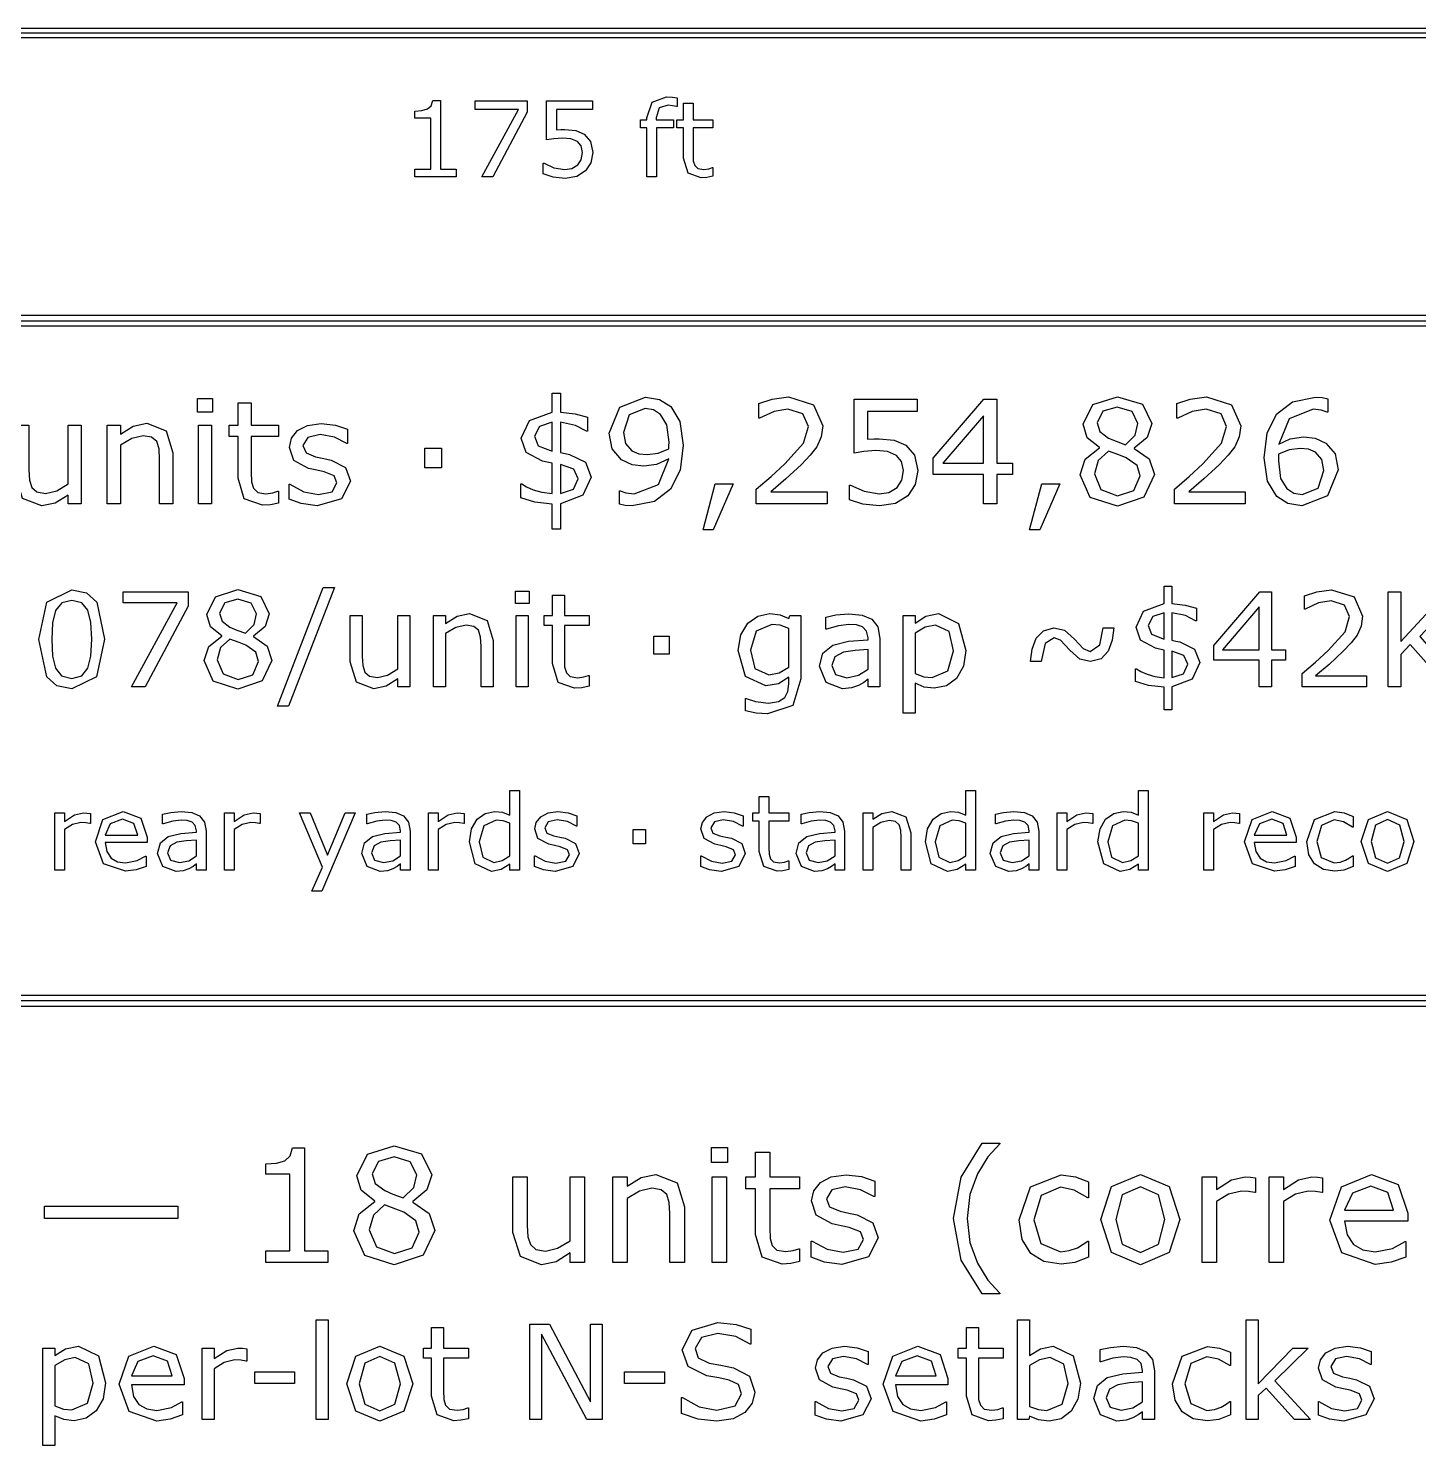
# Model space of a CAD drawing. Extents: x -1 to 182, y 89 to 480.
# Drawn here: x 23.68 to 51.81, y 310.62 to 339.29 of the extents above; entities that cross this region are included whole.
import ezdxf

# ---------------------------------------------------------------- set-up
doc = ezdxf.new("R2010")
doc.units = 0

msp = doc.modelspace()

# ---------------------------------------------------------------- linework, layer by layer
at = {"layer": 'Layer 1', "color": 7}
for points in [[(4.762494, 339.288847), (4.762494, 339.103845), (64.029086, 339.103845), (64.029086, 339.288847), (4.762494, 339.288847)], [(4.762494, 339.196346), (64.029086, 339.196346)], [(32.336488, 336.285933), (31.503464, 336.285933), (31.503464, 336.443029), (31.823858, 336.443029), (31.823858, 337.47449), (31.503464, 337.47449), (31.503464, 337.61505), (31.642989, 337.625395), (31.755643, 337.657433), (31.830057, 337.722547), (31.862098, 337.830034), (32.022295, 337.830034), (32.022295, 336.44304), (32.336488, 336.44304), (32.336488, 336.285933)], [(33.774123, 337.594378), (33.077526, 336.285933), (32.856351, 336.285933), (33.59739, 337.643987), (32.720958, 337.643987), (32.720958, 337.824856), (33.774123, 337.824856), (33.774123, 337.594378)], [(35.10324, 336.774792), (35.063965, 336.569119), (34.956478, 336.403754), (34.778713, 336.292135), (34.541001, 336.253895), (34.298122, 336.280766), (34.100719, 336.343811), (34.100719, 336.561885), (34.115192, 336.561885), (34.313629, 336.4699), (34.536871, 336.432695), (34.678465, 336.453358), (34.801454, 336.525706), (34.869669, 336.632158), (34.893428, 336.775819), (34.865523, 336.91018), (34.790074, 336.998029), (34.658817, 337.052806), (34.487251, 337.069342), (34.311552, 337.056933), (34.16686, 337.032142), (34.16686, 337.824859), (35.0929, 337.824859), (35.0929, 337.64399), (34.366329, 337.64399), (34.366329, 337.234714), (34.457279, 337.240906), (34.537895, 337.243022), (34.757001, 337.221327), (34.929602, 337.146913), (35.057758, 337.000151), (35.103235, 336.774843), (35.10324, 336.774792)], [(36.809594, 337.706), (36.799249, 337.706), (36.715535, 337.7246), (36.624584, 337.734946), (36.442683, 337.679137), (36.386872, 337.479665), (36.386872, 337.440391), (36.737238, 337.440391), (36.737238, 337.277093), (36.393074, 337.277093), (36.393074, 336.285933), (36.19877, 336.285933), (36.19877, 337.277085), (36.067513, 337.277085), (36.067513, 337.440383), (36.19877, 337.440383), (36.19877, 337.478623), (36.301089, 337.79385), (36.596679, 337.904437), (36.713468, 337.898246), (36.809586, 337.883774), (36.809594, 337.706)], [(37.53203, 336.296268), (37.412139, 336.272508), (37.297419, 336.263195), (37.0287, 336.358281), (36.936718, 336.66317), (36.936718, 337.277085), (36.805459, 337.277085), (36.805459, 337.440383), (36.936718, 337.440383), (36.936718, 337.772146), (37.13102, 337.772146), (37.13102, 337.440383), (37.53203, 337.440383), (37.53203, 337.277085), (37.13102, 337.277085), (37.13102, 336.75102), (37.135147, 336.608394), (37.164085, 336.51331), (37.226098, 336.452332), (37.348052, 336.433732), (37.447271, 336.447173), (37.521685, 336.470932), (37.53203, 336.470932), (37.53203, 336.296268)], [(5.820826, 333.481456), (5.367594, 333.389978), (4.997523, 333.140491), (4.748036, 332.77042), (4.656557, 332.317188), (4.656557, 320.675536), (4.748036, 320.222304), (4.997523, 319.852233), (5.367594, 319.602746), (5.820826, 319.511268), (62.970754, 319.511268), (63.423986, 319.602746), (63.794057, 319.852233), (64.043544, 320.222304), (64.135022, 320.675536), (64.135022, 332.317188), (64.043544, 332.77042), (63.794057, 333.140491), (63.423986, 333.389978), (62.970754, 333.481456), (5.820826, 333.481456)], [(5.820826, 333.37552), (62.970754, 333.37552), (63.38347, 333.292606), (63.719788, 333.066222), (63.946172, 332.729904), (64.029086, 332.317188), (64.029086, 320.675536), (63.946172, 320.26282), (63.719788, 319.926502), (63.38347, 319.700118), (62.970754, 319.617204), (5.820826, 319.617204), (5.40811, 319.700118), (5.071792, 319.926502), (4.845408, 320.26282), (4.762494, 320.675536), (4.762494, 332.317188), (4.845408, 332.729904), (5.071792, 333.066222), (5.40811, 333.292606), (5.820826, 333.37552), (5.820826, 333.37552)], [(5.820826, 333.269584), (62.970754, 333.269584), (63.342955, 333.195235), (63.64552, 332.991954), (63.848801, 332.689389), (63.92315, 332.317188), (63.92315, 320.675536), (63.848801, 320.303335), (63.64552, 320.00077), (63.342955, 319.797489), (62.970754, 319.72314), (5.820826, 319.72314), (5.448625, 319.797489), (5.14606, 320.00077), (4.942779, 320.303335), (4.868431, 320.675536), (4.868431, 332.317188), (4.942779, 332.689389), (5.14606, 332.991954), (5.448625, 333.195235), (5.820826, 333.269584), (5.820826, 333.269584)], [(27.40611, 331.524474), (27.104835, 331.524474), (27.104835, 331.801587), (27.40611, 331.801587), (27.40611, 331.524474)], [(35.071524, 330.211375), (34.899569, 329.844729), (34.449082, 329.672776), (34.449082, 329.15834), (34.281392, 329.15834), (34.281392, 329.665672), (33.92896, 329.701198), (33.643319, 329.792148), (33.643319, 330.073527), (33.666046, 330.073527), (33.762683, 330.01526), (33.897686, 329.954155), (34.069639, 329.902995), (34.281384, 329.875994), (34.281384, 330.49133), (34.176223, 330.512655), (34.086694, 330.535383), (33.754155, 330.710177), (33.653256, 331.000081), (33.818105, 331.355357), (34.281384, 331.524468), (34.281384, 331.911005), (34.449074, 331.911005), (34.449074, 331.52731), (34.74324, 331.493202), (34.996198, 331.420728), (34.996198, 331.142191), (34.976301, 331.142191), (34.753189, 331.2573), (34.449074, 331.32125), (34.449074, 330.708756), (34.541446, 330.68886), (34.628131, 330.670392), (34.954986, 330.514071), (35.071516, 330.211377), (35.071524, 330.211375)], [(36.931744, 330.856552), (36.867794, 330.353485), (36.677366, 329.968366), (36.353355, 329.718253), (35.895761, 329.630144), (35.756493, 329.638663), (35.639962, 329.66282), (35.639962, 329.93425), (35.654171, 329.93425), (35.770701, 329.893039), (35.938391, 329.874571), (36.430092, 330.062155), (36.637573, 330.582278), (36.388881, 330.468589), (36.134502, 330.434484), (35.897179, 330.460069), (35.685436, 330.559545), (35.496429, 330.779815), (35.4339, 331.099564), (35.647067, 331.626793), (36.167189, 331.830009), (36.451409, 331.781691), (36.680205, 331.63958), (36.866371, 331.335466), (36.931741, 330.856555), (36.931744, 330.856552)], [(39.843578, 329.671358), (38.41111, 329.671358), (38.41111, 329.968368), (38.709541, 330.224167), (38.989496, 330.478543), (39.363246, 330.897766), (39.464145, 331.234567), (39.354718, 331.491787), (39.052025, 331.585579), (38.772067, 331.540105), (38.477901, 331.400837), (38.463693, 331.400837), (38.463693, 331.699268), (38.732279, 331.790218), (39.059132, 331.831429), (39.569308, 331.673688), (39.754051, 331.248778), (39.722785, 331.022824), (39.633258, 330.825292), (39.502517, 330.651916), (39.322037, 330.462911), (39.007972, 330.173007), (38.705278, 329.914367), (39.84358, 329.914367), (39.843578, 329.671358)], [(41.676797, 330.343539), (41.622795, 330.06074), (41.474999, 329.833362), (41.230572, 329.679886), (40.903717, 329.627305), (40.56976, 329.664251), (40.29833, 329.750939), (40.29833, 330.050791), (40.318226, 330.050791), (40.591078, 329.924313), (40.898036, 329.873155), (41.092727, 329.901577), (41.261838, 330.001052), (41.35563, 330.147427), (41.388317, 330.34496), (41.349947, 330.529702), (41.246206, 330.650495), (41.065726, 330.725814), (40.829824, 330.748542), (40.588236, 330.731502), (40.389283, 330.697395), (40.389283, 331.787379), (41.662589, 331.787379), (41.662589, 331.538687), (40.663555, 331.538687), (40.663555, 330.975929), (40.788613, 330.984449), (40.899457, 330.98728), (41.20073, 330.957438), (41.438055, 330.855118), (41.61427, 330.653323), (41.676799, 330.343523), (41.676797, 330.343539)], [(43.592438, 330.266799), (43.278376, 330.266799), (43.278376, 329.671358), (43.005525, 329.671358), (43.005525, 330.266799), (41.99228, 330.266799), (41.99228, 330.593652), (43.016894, 331.787376), (43.278376, 331.787376), (43.278376, 330.494174), (43.592438, 330.494174), (43.592438, 330.266799)], [(46.468747, 330.261114), (46.254159, 329.804941), (45.716984, 329.62304), (45.16844, 329.800678), (44.965222, 330.25543), (45.067542, 330.573755), (45.356024, 330.801133), (45.356024, 330.809652), (45.10307, 331.008605), (45.022065, 331.278615), (45.218177, 331.676521), (45.716984, 331.835687), (46.222896, 331.683628), (46.411901, 331.297088), (46.322371, 331.014289), (46.059469, 330.798283), (46.059469, 330.789764), (46.363586, 330.579441), (46.468747, 330.261114), (46.468747, 330.261114)], [(48.303386, 329.671358), (46.870918, 329.671358), (46.870918, 329.968368), (47.169349, 330.224167), (47.449305, 330.478543), (47.823054, 330.897766), (47.923953, 331.234567), (47.814527, 331.491787), (47.511833, 331.585579), (47.231875, 331.540105), (46.937709, 331.400837), (46.923501, 331.400837), (46.923501, 331.699268), (47.192088, 331.790218), (47.518943, 331.831429), (48.029117, 331.673688), (48.213859, 331.248778), (48.182596, 331.022824), (48.093067, 330.825292), (47.962326, 330.651916), (47.781846, 330.462911), (47.467783, 330.173007), (47.165087, 329.914367), (48.303389, 329.914367), (48.303386, 329.671358)], [(50.184923, 330.35775), (49.971757, 329.830521), (49.451634, 329.627305), (49.167414, 329.67562), (48.94146, 329.819151), (48.752453, 330.131793), (48.687082, 330.600759), (48.746769, 331.099564), (48.940039, 331.486104), (49.262629, 331.736217), (49.723065, 331.827167), (49.863754, 331.82005), (49.978864, 331.794465), (49.978864, 331.523037), (49.964655, 331.523037), (49.84386, 331.562827), (49.680435, 331.582724), (49.192996, 331.390875), (48.981253, 330.875018), (49.215735, 330.984441), (49.484323, 331.022811), (49.721647, 330.997226), (49.93339, 330.897748), (50.120976, 330.678901), (50.184926, 330.357731), (50.184923, 330.35775)], [(28.741942, 329.685566), (28.577097, 329.652882), (28.419355, 329.640103), (28.049867, 329.770844), (27.923389, 330.190068), (27.923389, 331.034201), (27.742909, 331.034201), (27.742909, 331.258734), (27.923389, 331.258734), (27.923389, 331.714907), (28.190557, 331.714907), (28.190557, 331.258734), (28.741942, 331.258734), (28.741942, 331.034201), (28.190557, 331.034201), (28.190557, 330.31086), (28.196245, 330.114749), (28.236036, 329.984008), (28.321303, 329.900164), (28.488993, 329.874579), (28.625417, 329.893047), (28.727737, 329.925733), (28.741945, 329.925733), (28.741942, 329.685566)], [(36.644682, 330.91766), (36.599205, 331.271514), (36.474148, 331.478994), (36.330617, 331.569945), (36.16435, 331.598366), (35.840339, 331.470467), (35.722388, 331.11093), (35.760758, 330.89066), (35.890078, 330.741443), (36.030765, 330.681758), (36.201296, 330.66755), (36.425832, 330.697392), (36.638996, 330.78408), (36.641827, 330.842344), (36.644685, 330.917663), (36.644682, 330.91766)], [(43.005525, 330.494174), (43.005525, 331.449155), (42.18555, 330.494174), (43.005525, 330.494174)], [(46.131946, 331.294255), (46.013995, 331.535843), (45.715564, 331.626793), (45.421395, 331.541526), (45.307706, 331.311307), (45.364552, 331.133671), (45.539346, 331.001507), (45.689984, 330.934715), (45.883254, 330.866503), (46.077944, 331.061194), (46.131946, 331.294255), (46.131946, 331.294255)], [(24.751494, 329.671358), (24.484327, 329.671358), (24.484327, 329.847576), (24.225687, 329.684148), (23.952836, 329.627305), (23.563455, 329.779361), (23.424187, 330.22843), (23.424187, 331.258726), (23.691353, 331.258726), (23.691353, 330.354908), (23.702723, 330.147427), (23.75104, 330.001052), (23.850517, 329.910102), (24.028155, 329.88168), (24.254109, 329.935682), (24.484328, 330.073529), (24.484328, 331.258726), (24.751494, 331.258726), (24.751494, 329.671358)], [(26.604609, 329.671358), (26.337442, 329.671358), (26.337442, 330.575179), (26.324652, 330.779815), (26.277756, 330.930453), (26.175436, 331.018562), (26.002062, 331.048404), (25.773265, 330.994403), (25.544468, 330.856555), (25.544468, 329.671358), (25.277301, 329.671358), (25.277301, 331.258726), (25.544468, 331.258726), (25.544468, 331.082511), (25.803108, 331.244516), (26.077381, 331.302782), (26.469603, 331.147882), (26.604609, 330.701655), (26.604609, 329.671358)], [(27.389055, 329.671358), (27.12189, 329.671358), (27.12189, 331.258726), (27.389055, 331.258726), (27.389055, 329.671358)], [(30.19857, 330.128949), (30.018092, 329.772254), (29.527812, 329.632986), (29.203801, 329.674197), (28.957951, 329.766568), (28.957951, 330.06642), (28.972159, 330.06642), (29.253537, 329.914364), (29.550548, 329.858939), (29.826241, 329.915785), (29.925716, 330.094844), (29.871714, 330.236954), (29.664234, 330.319377), (29.515019, 330.34922), (29.34875, 330.386169), (29.05174, 330.548173), (28.965055, 330.812499), (29.004845, 330.997242), (29.12848, 331.152142), (29.330277, 331.257303), (29.60597, 331.297094), (29.893032, 331.261565), (30.136041, 331.177722), (30.136041, 330.89208), (30.121833, 330.89208), (29.873138, 331.018559), (29.586076, 331.07114), (29.338805, 331.014294), (29.237908, 330.848027), (29.299014, 330.700231), (29.492284, 330.619229), (29.657132, 330.585122), (29.810612, 330.553859), (30.097674, 330.407486), (30.19857, 330.128949), (30.19857, 330.128949)], [(34.281392, 330.732918), (34.281392, 331.319832), (34.025593, 331.235985), (33.921853, 331.037032), (33.998593, 330.842342), (34.281392, 330.732918), (34.281392, 330.732918)], [(32.040316, 330.397538), (31.700673, 330.397538), (31.700673, 330.799709), (32.040316, 330.799709), (32.040316, 330.397538)], [(46.175999, 330.234113), (46.117735, 330.443014), (45.893199, 330.60218), (45.746827, 330.660443), (45.535084, 330.735762), (45.329024, 330.546755), (45.252284, 330.276748), (45.384446, 329.959841), (45.719826, 329.834786), (46.050944, 329.941368), (46.175999, 330.234113), (46.175999, 330.234113)], [(49.896441, 330.346373), (49.856647, 330.565223), (49.728751, 330.715858), (49.583796, 330.775545), (49.41753, 330.789753), (49.192994, 330.761331), (48.97983, 330.673223), (48.97557, 330.612115), (48.974247, 330.53964), (49.019721, 330.184363), (49.14762, 329.979727), (49.28831, 329.887356), (49.454576, 329.858931), (49.778587, 329.983989), (49.896541, 330.34637), (49.896441, 330.346373)], [(34.802936, 330.174426), (34.719089, 330.369116), (34.449082, 330.467171), (34.449082, 329.878836), (34.710564, 329.965524), (34.802936, 330.174426), (34.802936, 330.174426)], [(37.940723, 330.076368), (37.539973, 329.14555), (37.332495, 329.14555), (37.579766, 330.076368), (37.940723, 330.076368)], [(44.550261, 330.076371), (44.14951, 329.145552), (43.942029, 329.145552), (44.189301, 330.076371), (44.550261, 330.076371)], [(47.384646, 326.458127), (47.228325, 326.124813), (46.818787, 325.968492), (46.818787, 325.500821), (46.666343, 325.500821), (46.666343, 325.962034), (46.345951, 325.994332), (46.086276, 326.077014), (46.086276, 326.332813), (46.10694, 326.332813), (46.19479, 326.279843), (46.317519, 326.224291), (46.47384, 326.177783), (46.666335, 326.15323), (46.666335, 326.712624), (46.570733, 326.732018), (46.489344, 326.752682), (46.187037, 326.911588), (46.095312, 327.175136), (46.245174, 327.498113), (46.666335, 327.651852), (46.666335, 328.003249), (46.818779, 328.003249), (46.818779, 327.654434), (47.086207, 327.62343), (47.316166, 327.557541), (47.316166, 327.304327), (47.298069, 327.304327), (47.09524, 327.408972), (46.818769, 327.467109), (46.818769, 326.910294), (46.902745, 326.892197), (46.981551, 326.875396), (47.278691, 326.733285), (47.384627, 326.458109), (47.384646, 326.458127)], [(25.224527, 326.92967), (25.061746, 326.168734), (24.559194, 325.927146), (24.259471, 325.988512), (24.052765, 326.17261), (23.89386, 326.927085), (24.055349, 327.684144), (24.559194, 327.929605), (24.858593, 327.867271), (25.06433, 327.680268), (25.224527, 326.92967), (25.224527, 326.92967)], [(24.884755, 326.343142), (24.945474, 326.588604), (24.96227, 326.92967), (24.945474, 327.270733), (24.883463, 327.516195), (24.75944, 327.666057), (24.559194, 327.716442), (24.357656, 327.666057), (24.23234, 327.513612), (24.171621, 327.264272), (24.156119, 326.927085), (24.17033, 326.589897), (24.231049, 326.347018), (24.351197, 326.19328), (24.559194, 326.140313), (24.760732, 326.190697), (24.884755, 326.343142), (24.884755, 326.343142)], [(26.914343, 327.602753), (26.043597, 325.967196), (25.767129, 325.967196), (26.693427, 327.664766), (25.597889, 327.664766), (25.597889, 327.890849), (26.914343, 327.890849), (26.914343, 327.602753)], [(28.605452, 326.503339), (28.410375, 326.088634), (27.922034, 325.92327), (27.423356, 326.084761), (27.238613, 326.498172), (27.33163, 326.787559), (27.593888, 326.994265), (27.593888, 327.002017), (27.363928, 327.182886), (27.290289, 327.428348), (27.468573, 327.790083), (27.922034, 327.934775), (28.381953, 327.796541), (28.553776, 327.445143), (28.472385, 327.188053), (28.233382, 326.991683), (28.233382, 326.98393), (28.509853, 326.792729), (28.605452, 326.503342), (28.605452, 326.503339)], [(28.299271, 327.442556), (28.192041, 327.662181), (27.92074, 327.744863), (27.653316, 327.667348), (27.549964, 327.45806), (27.60164, 327.296569), (27.760546, 327.176422), (27.897486, 327.115703), (28.073188, 327.053693), (28.250178, 327.230683), (28.299271, 327.442556), (28.299271, 327.442556)], [(29.874109, 327.977408), (28.947809, 325.574457), (28.724308, 325.574457), (29.646732, 327.977408), (29.874109, 327.977408)], [(33.813139, 327.651846), (33.539255, 327.651846), (33.539255, 327.903769), (33.813139, 327.903769), (33.813139, 327.651846)], [(35.027535, 325.980108), (34.877672, 325.950392), (34.734271, 325.938777), (34.398375, 326.057633), (34.283395, 326.438746), (34.283395, 327.20614), (34.119322, 327.20614), (34.119322, 327.410261), (34.283395, 327.410261), (34.283395, 327.824963), (34.526272, 327.824963), (34.526272, 327.410261), (35.027535, 327.410261), (35.027535, 327.20614), (34.526272, 327.20614), (34.526272, 326.548559), (34.531431, 326.370275), (34.567602, 326.251419), (34.645117, 326.175195), (34.797562, 326.151938), (34.921585, 326.168739), (35.014605, 326.198452), (35.027516, 326.198452), (35.027535, 325.980108)], [(49.122263, 326.508512), (48.836751, 326.508512), (48.836751, 325.967196), (48.588705, 325.967196), (48.588705, 326.508506), (47.667572, 326.508506), (47.667572, 326.805646), (48.599039, 327.890849), (48.836751, 327.890849), (48.836751, 326.715212), (49.122263, 326.715212), (49.122263, 326.508512)], [(50.760405, 325.967196), (49.458159, 325.967196), (49.458159, 326.237206), (49.72946, 326.469748), (49.983967, 326.701001), (50.32374, 327.082114), (50.415463, 327.388295), (50.315987, 327.622131), (50.04081, 327.707398), (49.786305, 327.666057), (49.518878, 327.539449), (49.505966, 327.539449), (49.505966, 327.810749), (49.750139, 327.893432), (50.047277, 327.930899), (50.511072, 327.787495), (50.679022, 327.401215), (50.6506, 327.1958), (50.569209, 327.016225), (50.450353, 326.858613), (50.28628, 326.68679), (50.000768, 326.423239), (49.725591, 326.188112), (50.760413, 326.188112), (50.760405, 325.967196)], [(52.737025, 325.967196), (52.405005, 325.967196), (51.64407, 326.823731), (51.452866, 326.61961), (51.452866, 325.967196), (51.19707, 325.967196), (51.19707, 327.890849), (51.452866, 327.890849), (51.452866, 326.887035), (52.386918, 327.890849), (52.696975, 327.890849), (51.837855, 326.986513), (52.737025, 325.967196)], [(33.084503, 325.967196), (32.841624, 325.967196), (32.841624, 326.788851), (32.830009, 326.974884), (32.787377, 327.111827), (32.69436, 327.191927), (32.536745, 327.219057), (32.328749, 327.169964), (32.120752, 327.044649), (32.120752, 325.967196), (31.877873, 325.967196), (31.877873, 327.410258), (32.120752, 327.410258), (32.120752, 327.250061), (32.355879, 327.397339), (32.605217, 327.450308), (32.961785, 327.309489), (33.084517, 326.90383), (33.084503, 325.967196)], [(39.314089, 326.131261), (39.147431, 325.592533), (38.634545, 325.42071), (38.409752, 325.437511), (38.195294, 325.482729), (38.195294, 325.730775), (38.208206, 325.730775), (38.396825, 325.67393), (38.655206, 325.63905), (38.86062, 325.668762), (38.987228, 325.751444), (39.051824, 325.872883), (39.071191, 326.031789), (39.071191, 326.163564), (38.86061, 326.031789), (38.606105, 325.989156), (38.195276, 326.17519), (38.044122, 326.70229), (38.095798, 327.022684), (38.239202, 327.25652), (38.443323, 327.39863), (38.682326, 327.450305), (38.891616, 327.424456), (39.071191, 327.348235), (39.086696, 327.410245), (39.314073, 327.410245), (39.314089, 326.131261)], [(40.913472, 325.967196), (40.671884, 325.967196), (40.671884, 326.120932), (40.584034, 326.058922), (40.478098, 325.996909), (40.338573, 325.947818), (40.15383, 325.927154), (39.823102, 326.056345), (39.68745, 326.385774), (39.757213, 326.650617), (39.958751, 326.810814), (40.275269, 326.88962), (40.671884, 326.920626), (40.671884, 326.958091), (40.642171, 327.095034), (40.559489, 327.180298), (40.435466, 327.220348), (40.284312, 327.230694), (40.071148, 327.204844), (39.828269, 327.132499), (39.815357, 327.132499), (39.815357, 327.379252), (40.020772, 327.421887), (40.285611, 327.445143), (40.550454, 327.419294), (40.746824, 327.334029), (40.870848, 327.180291), (40.91348, 326.946455), (40.913472, 325.967196)], [(42.651089, 326.706168), (42.600705, 326.384483), (42.458594, 326.139019), (42.257056, 325.99045), (42.012886, 325.938774), (41.808765, 325.963328), (41.624023, 326.039552), (41.624023, 325.434937), (41.381144, 325.434937), (41.381144, 327.410266), (41.624023, 327.410266), (41.624023, 327.259112), (41.841063, 327.394764), (42.099444, 327.450316), (42.505103, 327.252654), (42.651089, 326.706176), (42.651089, 326.706168)], [(46.666343, 326.932257), (46.666343, 327.465815), (46.433801, 327.389594), (46.33949, 327.208725), (46.409253, 327.031735), (46.666343, 326.932257), (46.666343, 326.932257)], [(48.588705, 326.715217), (48.588705, 327.58338), (47.843274, 326.715217), (48.588705, 326.715217)], [(31.399853, 325.967196), (31.156974, 325.967196), (31.156974, 326.127393), (30.921847, 325.978824), (30.6738, 325.927146), (30.319817, 326.06538), (30.193209, 326.473624), (30.193209, 327.410258), (30.436088, 327.410258), (30.436088, 326.588604), (30.446434, 326.399985), (30.49036, 326.266918), (30.580792, 326.184236), (30.742282, 326.158413), (30.947694, 326.207504), (31.156985, 326.332821), (31.156985, 327.410271), (31.399864, 327.410271), (31.399853, 325.967196)], [(33.797637, 325.967196), (33.554757, 325.967196), (33.554757, 327.410258), (33.797637, 327.410258), (33.797637, 325.967196)], [(39.07121, 326.363803), (39.07121, 327.150578), (38.890341, 327.212588), (38.724976, 327.231956), (38.409752, 327.097598), (38.294772, 326.707441), (38.380037, 326.339247), (38.662966, 326.213933), (38.874839, 326.25398), (39.07121, 326.363793), (39.07121, 326.363803)], [(42.40046, 326.699713), (42.311317, 327.089869), (42.037434, 327.219063), (41.826852, 327.173845), (41.624023, 327.054989), (41.624023, 326.237211), (41.801013, 326.173907), (41.970254, 326.157106), (42.286772, 326.294049), (42.40046, 326.699707), (42.40046, 326.699713)], [(45.644444, 327.164802), (45.614728, 326.912879), (45.530755, 326.691963), (45.387354, 326.535642), (45.174187, 326.478796), (44.958438, 326.529181), (44.755609, 326.712632), (44.564408, 326.915461), (44.440385, 326.956803), (44.254348, 326.843117), (44.178127, 326.477505), (43.962378, 326.477505), (43.9908, 326.728137), (44.074773, 326.950344), (44.219468, 327.104083), (44.432632, 327.163508), (44.64709, 327.113123), (44.852502, 326.929675), (45.021742, 326.743639), (45.166437, 326.685502), (45.361514, 326.815986), (45.428695, 327.164802), (45.644444, 327.164802)], [(28.339321, 326.478791), (28.286352, 326.668703), (28.082231, 326.813396), (27.949164, 326.866365), (27.75667, 326.934837), (27.569342, 326.763011), (27.49958, 326.51755), (27.619727, 326.229453), (27.924616, 326.115765), (28.225632, 326.212658), (28.339321, 326.478791), (28.339321, 326.478791)], [(36.647587, 326.627354), (36.338821, 326.627354), (36.338821, 326.992963), (36.647587, 326.992963), (36.647587, 326.627354)], [(40.671884, 326.32247), (40.671884, 326.724255), (40.409627, 326.704888), (40.171915, 326.66742), (40.002677, 326.574403), (39.938082, 326.402581), (40.013011, 326.215253), (40.24168, 326.153243), (40.475516, 326.202334), (40.671884, 326.322481), (40.671884, 326.32247)], [(47.140475, 326.424538), (47.064252, 326.601528), (46.818787, 326.690672), (46.818787, 326.15582), (47.056499, 326.234626), (47.140475, 326.424538), (47.140475, 326.424538)], [(33.620128, 322.263034), (33.425823, 322.263034), (33.425823, 322.383956), (33.251159, 322.271302), (33.053754, 322.230996), (32.725094, 322.390158), (32.604172, 322.831475), (32.645513, 323.092957), (32.759199, 323.288293), (32.922497, 323.408184), (33.116801, 323.449525), (33.27803, 323.429893), (33.425823, 323.370981), (33.425823, 323.871209), (33.620128, 323.871209), (33.620128, 322.263034)], [(39.065783, 322.273369), (38.945895, 322.249609), (38.831172, 322.240296), (38.562456, 322.335382), (38.470471, 322.640271), (38.470471, 323.254186), (38.339214, 323.254186), (38.339214, 323.417484), (38.470471, 323.417484), (38.470471, 323.749247), (38.664776, 323.749247), (38.664776, 323.417484), (39.065783, 323.417484), (39.065783, 323.254186), (38.664776, 323.254186), (38.664776, 322.728121), (38.668903, 322.585495), (38.697843, 322.490411), (38.759854, 322.429433), (38.881811, 322.410833), (38.981029, 322.424274), (39.055443, 322.448033), (39.065788, 322.448033), (39.065783, 322.273369)], [(42.84746, 322.263034), (42.653156, 322.263034), (42.653156, 322.383956), (42.478491, 322.271302), (42.281086, 322.230996), (41.952426, 322.390158), (41.831504, 322.831475), (41.872845, 323.092957), (41.986531, 323.288293), (42.149829, 323.408184), (42.344133, 323.449525), (42.505362, 323.429893), (42.653156, 323.370981), (42.653156, 323.871209), (42.84746, 323.871209), (42.84746, 322.263034)], [(46.340781, 322.263034), (46.146479, 322.263034), (46.146479, 322.383956), (45.971812, 322.271302), (45.774409, 322.230996), (45.445747, 322.390158), (45.324825, 322.831475), (45.366166, 323.092957), (45.479854, 323.288293), (45.643152, 323.408184), (45.837454, 323.449525), (45.998686, 323.429893), (46.146479, 323.370981), (46.146479, 323.871209), (46.340781, 323.871209), (46.340781, 322.263034)], [(24.935398, 323.205622), (24.925063, 323.205622), (24.840314, 323.220094), (24.744196, 323.225254), (24.570563, 323.184947), (24.409333, 323.082627), (24.409333, 322.263034), (24.21503, 322.263034), (24.21503, 323.417484), (24.409333, 323.417484), (24.409333, 323.246952), (24.612938, 323.378209), (24.793805, 323.417484), (24.867185, 323.414388), (24.935398, 323.405101), (24.935398, 323.205622)], [(26.08468, 322.820116), (25.234087, 322.820116), (25.266126, 322.63408), (25.353976, 322.504889), (25.4811, 322.430475), (25.644397, 322.405684), (25.881075, 322.452192), (26.051607, 322.545212), (26.061942, 322.545212), (26.061942, 322.333339), (25.861438, 322.264092), (25.646464, 322.236187), (25.197913, 322.391217), (25.036683, 322.833565), (25.190678, 323.28315), (25.597888, 323.449549), (25.957556, 323.313122), (26.084679, 322.92555), (26.08468, 322.820116)], [(27.276338, 322.263034), (27.083068, 322.263034), (27.083068, 322.386023), (27.012787, 322.336413), (26.928038, 322.286804), (26.816418, 322.247532), (26.668622, 322.230996), (26.40404, 322.334347), (26.29552, 322.597898), (26.35133, 322.809771), (26.512561, 322.937927), (26.765775, 323.000972), (27.083068, 323.025763), (27.083068, 323.055735), (27.059308, 323.165291), (26.993162, 323.233503), (26.893944, 323.265542), (26.773021, 323.273797), (26.60249, 323.253133), (26.408187, 323.195255), (26.397853, 323.195255), (26.397853, 323.392658), (26.562184, 323.426765), (26.774057, 323.445365), (26.98593, 323.424702), (27.143026, 323.356487), (27.242244, 323.233498), (27.276352, 323.04643), (27.276338, 322.263034)], [(28.370844, 323.205611), (28.360498, 323.205611), (28.27575, 323.220084), (28.179632, 323.225243), (28.005999, 323.184936), (27.844768, 323.082617), (27.844768, 322.263034), (27.650466, 322.263034), (27.650466, 323.417484), (27.844768, 323.417484), (27.844768, 323.246952), (28.048375, 323.378209), (28.229241, 323.417484), (28.302621, 323.414388), (28.370836, 323.405101), (28.370844, 323.205611)], [(30.296304, 323.417484), (29.622443, 321.837222), (29.414705, 321.837222), (29.629679, 322.318845), (29.16976, 323.417484), (29.380598, 323.417484), (29.7351, 322.561724), (30.092699, 323.417484), (30.296304, 323.417484)], [(31.406312, 322.263034), (31.213042, 322.263034), (31.213042, 322.386023), (31.142763, 322.336413), (31.058015, 322.286804), (30.946392, 322.247532), (30.798599, 322.230996), (30.534016, 322.334347), (30.425495, 322.597898), (30.481306, 322.809771), (30.642535, 322.937927), (30.895748, 323.000972), (31.213042, 323.025763), (31.213042, 323.055735), (31.189282, 323.165291), (31.123136, 323.233503), (31.023918, 323.265542), (30.902995, 323.273797), (30.732464, 323.253133), (30.538159, 323.195255), (30.527814, 323.195255), (30.527814, 323.392658), (30.692144, 323.426765), (30.904017, 323.445365), (31.115892, 323.424702), (31.272988, 323.356487), (31.372207, 323.233498), (31.406312, 323.04643), (31.406312, 322.263034)], [(32.500817, 323.205611), (32.490472, 323.205611), (32.405724, 323.220084), (32.309603, 323.225243), (32.135971, 323.184936), (31.974742, 323.082617), (31.974742, 322.263034), (31.780437, 322.263034), (31.780437, 323.417484), (31.974742, 323.417484), (31.974742, 323.246952), (32.178346, 323.378209), (32.359213, 323.417484), (32.432595, 323.414388), (32.500807, 323.405101), (32.500817, 323.205611)], [(34.827288, 322.595829), (34.696031, 322.336413), (34.339463, 322.235128), (34.103817, 322.2651), (33.925017, 322.332281), (33.925017, 322.550355), (33.935363, 322.550355), (34.139999, 322.439768), (34.356007, 322.399461), (34.556511, 322.440802), (34.628859, 322.571024), (34.589584, 322.674379), (34.438689, 322.734322), (34.330168, 322.756018), (34.209246, 322.782889), (33.99324, 322.900713), (33.930193, 323.092949), (33.959133, 323.227307), (34.049049, 323.339961), (34.19581, 323.416444), (34.396314, 323.445381), (34.605088, 323.419532), (34.781819, 323.358556), (34.781819, 323.150816), (34.771474, 323.150816), (34.590608, 323.242801), (34.381836, 323.281041), (34.202001, 323.2397), (34.128619, 323.118777), (34.173061, 323.011291), (34.313621, 322.952379), (34.433512, 322.927587), (34.545131, 322.904859), (34.753906, 322.798407), (34.827285, 322.595834), (34.827288, 322.595829)], [(38.188317, 322.595829), (38.05706, 322.336413), (37.700493, 322.235128), (37.46485, 322.2651), (37.28605, 322.332281), (37.28605, 322.550355), (37.296395, 322.550355), (37.501034, 322.439768), (37.71704, 322.399461), (37.917546, 322.440802), (37.989891, 322.571024), (37.950619, 322.674379), (37.799722, 322.734322), (37.691203, 322.756018), (37.570281, 322.782889), (37.354272, 322.900713), (37.291228, 323.092949), (37.320165, 323.227307), (37.410084, 323.339961), (37.556845, 323.416444), (37.757349, 323.445381), (37.966121, 323.419532), (38.142854, 323.358556), (38.142854, 323.150816), (38.132509, 323.150816), (37.95164, 323.242801), (37.742868, 323.281041), (37.563034, 323.2397), (37.489654, 323.118777), (37.534096, 323.011291), (37.674656, 322.952379), (37.794544, 322.927587), (37.906166, 322.904859), (38.114938, 322.798407), (38.188317, 322.595834), (38.188317, 322.595829)], [(40.197495, 322.263034), (40.004227, 322.263034), (40.004227, 322.386023), (39.933946, 322.336413), (39.849198, 322.286804), (39.737575, 322.247532), (39.589782, 322.230996), (39.325199, 322.334347), (39.216677, 322.597898), (39.272489, 322.809771), (39.43372, 322.937927), (39.686934, 323.000972), (40.004227, 323.025763), (40.004227, 323.055735), (39.980441, 323.165291), (39.914296, 323.233503), (39.815077, 323.265542), (39.694155, 323.273797), (39.523623, 323.253133), (39.329318, 323.195255), (39.318973, 323.195255), (39.318973, 323.392658), (39.483306, 323.426765), (39.695178, 323.445365), (39.907051, 323.424702), (40.064147, 323.356487), (40.163366, 323.233498), (40.197471, 323.04643), (40.197495, 322.263034)], [(41.536946, 322.263034), (41.342644, 322.263034), (41.342644, 322.920359), (41.333331, 323.069187), (41.299226, 323.17874), (41.224812, 323.242819), (41.09872, 323.264515), (40.932324, 323.22524), (40.765925, 323.124987), (40.765925, 322.263034), (40.571623, 322.263034), (40.571623, 323.417484), (40.765925, 323.417484), (40.765925, 323.289328), (40.954027, 323.407149), (41.153499, 323.449525), (41.438751, 323.336868), (41.536935, 323.012341), (41.536946, 322.263034)], [(44.126968, 322.263034), (43.933698, 322.263034), (43.933698, 322.386023), (43.863416, 322.336413), (43.778668, 322.286804), (43.667048, 322.247532), (43.519252, 322.230996), (43.254669, 322.334347), (43.14615, 322.597898), (43.201959, 322.809771), (43.36319, 322.937927), (43.616404, 323.000972), (43.933698, 323.025763), (43.933698, 323.055735), (43.909912, 323.165291), (43.843766, 323.233503), (43.744547, 323.265542), (43.623625, 323.273797), (43.453093, 323.253133), (43.258791, 323.195255), (43.248446, 323.195255), (43.248446, 323.392658), (43.412779, 323.426765), (43.624651, 323.445365), (43.836524, 323.424702), (43.99362, 323.356487), (44.092839, 323.233498), (44.126946, 323.04643), (44.126968, 322.263034)], [(45.221473, 323.205611), (45.211128, 323.205611), (45.12638, 323.220084), (45.030262, 323.225243), (44.856629, 323.184936), (44.695398, 323.082617), (44.695398, 322.263034), (44.501096, 322.263034), (44.501096, 323.417484), (44.695398, 323.417484), (44.695398, 323.246952), (44.899005, 323.378209), (45.079871, 323.417484), (45.153251, 323.414388), (45.221465, 323.405101), (45.221473, 323.205611)], [(48.187695, 323.205611), (48.17735, 323.205611), (48.092601, 323.220084), (47.996483, 323.225243), (47.822851, 323.184936), (47.661619, 323.082617), (47.661619, 322.263034), (47.467317, 322.263034), (47.467317, 323.417484), (47.661619, 323.417484), (47.661619, 323.246952), (47.865224, 323.378209), (48.046093, 323.417484), (48.119472, 323.414388), (48.187684, 323.405101), (48.187695, 323.205611)], [(49.336977, 322.820106), (48.486385, 322.820106), (48.518424, 322.634069), (48.606273, 322.504879), (48.733397, 322.430465), (48.896695, 322.405673), (49.133373, 322.452182), (49.303904, 322.545201), (49.31425, 322.545201), (49.31425, 322.333328), (49.113743, 322.264082), (48.89877, 322.236176), (48.450219, 322.391206), (48.28899, 322.833554), (48.442986, 323.283139), (48.850195, 323.449538), (49.209861, 323.313111), (49.336985, 322.925539), (49.336977, 322.820106)], [(50.485228, 322.335382), (50.300226, 322.263034), (50.115224, 322.237184), (49.885781, 322.273358), (49.706981, 322.38498), (49.590191, 322.573083), (49.54885, 322.838698), (49.70388, 323.283115), (50.115224, 323.444344), (50.309526, 323.416441), (50.485228, 323.348226), (50.485228, 323.132221), (50.474883, 323.132221), (50.290915, 323.238673), (50.106948, 323.275882), (49.845466, 323.164259), (49.75038, 322.838698), (49.8434, 322.517272), (50.106948, 322.40565), (50.226836, 322.421154), (50.336392, 322.461461), (50.415973, 322.506937), (50.474883, 322.54931), (50.485228, 322.54931), (50.485228, 322.335382)], [(51.718224, 322.839743), (51.573532, 322.394291), (51.185957, 322.230996), (50.796319, 322.394291), (50.652659, 322.839743), (50.796319, 323.285192), (51.185957, 323.449525), (51.573532, 323.285192), (51.718224, 322.839743), (51.718224, 322.839743)], [(25.895544, 322.968944), (25.81803, 323.205622), (25.587553, 323.289338), (25.338473, 323.197353), (25.234087, 322.968944), (25.895544, 322.968944)], [(33.425823, 322.547254), (33.425823, 323.209746), (33.285264, 323.258321), (33.149874, 323.271762), (32.895626, 323.158073), (32.804675, 322.835613), (32.874954, 322.522455), (33.100265, 322.416003), (33.267695, 322.452174), (33.425823, 322.54726), (33.425823, 322.547254)], [(42.653156, 322.547254), (42.653156, 323.209746), (42.512596, 323.258321), (42.377206, 323.271762), (42.122958, 323.158073), (42.032007, 322.835613), (42.102286, 322.522455), (42.327597, 322.416003), (42.495028, 322.452174), (42.653156, 322.54726), (42.653156, 322.547254)], [(46.146479, 322.547254), (46.146479, 323.209746), (46.00592, 323.258321), (45.870527, 323.271762), (45.616279, 323.158073), (45.525328, 322.835613), (45.59561, 322.522455), (45.820918, 322.416003), (45.988349, 322.452174), (46.146479, 322.54726), (46.146479, 322.547254)], [(49.147843, 322.968934), (49.070328, 323.205611), (48.839852, 323.289328), (48.590771, 323.197343), (48.486385, 322.968934), (49.147843, 322.968934)], [(51.517721, 322.839743), (51.429871, 323.172538), (51.185957, 323.282091), (50.93998, 323.172538), (50.853162, 322.839743), (50.941012, 322.510046), (51.185957, 322.398426), (51.428837, 322.509014), (51.517721, 322.839743), (51.517721, 322.839743)], [(27.083068, 322.547254), (27.083068, 322.86868), (26.873261, 322.853176), (26.683092, 322.823204), (26.5477, 322.74879), (26.496024, 322.611331), (26.555968, 322.461469), (26.738904, 322.411859), (26.925972, 322.451134), (27.083068, 322.547252), (27.083068, 322.547254)], [(31.213042, 322.547254), (31.213042, 322.86868), (31.003235, 322.853176), (30.813066, 322.823204), (30.677677, 322.74879), (30.625998, 322.611331), (30.685945, 322.461469), (30.868877, 322.411859), (31.055946, 322.451134), (31.213042, 322.547252), (31.213042, 322.547254)], [(36.166739, 322.791165), (35.919727, 322.791165), (35.919727, 323.083654), (36.166739, 323.083654), (36.166739, 322.791165)], [(40.004227, 322.547254), (40.004227, 322.86868), (39.794421, 322.853176), (39.604252, 322.823204), (39.468859, 322.74879), (39.417184, 322.611331), (39.477128, 322.461469), (39.66006, 322.411859), (39.847131, 322.451134), (40.004227, 322.547252), (40.004227, 322.547254)], [(43.933698, 322.547254), (43.933698, 322.86868), (43.723891, 322.853176), (43.533722, 322.823204), (43.39833, 322.74879), (43.346654, 322.611331), (43.406598, 322.461469), (43.589533, 322.411859), (43.776601, 322.451134), (43.933698, 322.547252), (43.933698, 322.547254)], [(29.738716, 314.325544), (28.489181, 314.325544), (28.489181, 314.56119), (28.969772, 314.56119), (28.969772, 316.108378), (28.489181, 316.108378), (28.489181, 316.319219), (28.698471, 316.334724), (28.867453, 316.382783), (28.979072, 316.480451), (29.027131, 316.641682), (29.267428, 316.641682), (29.267428, 314.561192), (29.738716, 314.561192), (29.738716, 314.325544)], [(31.906022, 314.968915), (31.671929, 314.471271), (31.085918, 314.272834), (30.487508, 314.46662), (30.265816, 314.962713), (30.377436, 315.309978), (30.692144, 315.558025), (30.692144, 315.567338), (30.416192, 315.784378), (30.327826, 316.078933), (30.541766, 316.513016), (31.085918, 316.686648), (31.637822, 316.520768), (31.844011, 316.099089), (31.746343, 315.79058), (31.459538, 315.554934), (31.459538, 315.545621), (31.791301, 315.316177), (31.906022, 314.968912), (31.906022, 314.968915)], [(37.829686, 316.347125), (37.501023, 316.347125), (37.501023, 316.649429), (37.829686, 316.649429), (37.829686, 316.347125)], [(39.286959, 314.341049), (39.107124, 314.305393), (38.935042, 314.29145), (38.531966, 314.434079), (38.393991, 314.891413), (38.393991, 315.812286), (38.197104, 315.812286), (38.197104, 316.057232), (38.393991, 316.057232), (38.393991, 316.554875), (38.685445, 316.554875), (38.685445, 316.057232), (39.286959, 316.057232), (39.286959, 315.812286), (38.685445, 315.812286), (38.685445, 315.023189), (38.691636, 314.809249), (38.735044, 314.666621), (38.828061, 314.575154), (39.010996, 314.547249), (39.159824, 314.56741), (39.271444, 314.603068), (39.286948, 314.603068), (39.286959, 314.341049)], [(43.336319, 313.686827), (42.981302, 313.686827), (42.554971, 314.373606), (42.403043, 315.212312), (42.554971, 316.051019), (42.981302, 316.7378), (43.336319, 316.7378), (43.336319, 316.722296), (43.096023, 316.460298), (42.885184, 316.116133), (42.733255, 315.696005), (42.675894, 315.212312), (42.731705, 314.727073), (42.885184, 314.308494), (43.097573, 313.96433), (43.336319, 313.702329), (43.336319, 313.686827)], [(31.538603, 316.095977), (31.409929, 316.359526), (31.08437, 316.458744), (30.763457, 316.365728), (30.639434, 316.11458), (30.701447, 315.920794), (30.892132, 315.776618), (31.056464, 315.703752), (31.267302, 315.629338), (31.479694, 315.841729), (31.538603, 316.095977), (31.538603, 316.095977)], [(34.93374, 314.325544), (34.642286, 314.325544), (34.642286, 314.517779), (34.360132, 314.339495), (34.062476, 314.277485), (33.637699, 314.443365), (33.48577, 314.933259), (33.48577, 316.057219), (33.777224, 316.057219), (33.777224, 315.071234), (33.789633, 314.844891), (33.842343, 314.685213), (33.950865, 314.585994), (34.14465, 314.554988), (34.391147, 314.613897), (34.642294, 314.764276), (34.642294, 316.057219), (34.933748, 316.057219), (34.93374, 314.325544)], [(36.955321, 314.325544), (36.663867, 314.325544), (36.663867, 315.311528), (36.649923, 315.53477), (36.598764, 315.699103), (36.487144, 315.795221), (36.298007, 315.827775), (36.04841, 315.768865), (35.798813, 315.618487), (35.798813, 314.325544), (35.507359, 314.325544), (35.507359, 316.057219), (35.798813, 316.057219), (35.798813, 315.864983), (36.080967, 316.041717), (36.380173, 316.105277), (36.808054, 315.936296), (36.955332, 315.449506), (36.955321, 314.325544)], [(37.81108, 314.325544), (37.519626, 314.325544), (37.519626, 316.057219), (37.81108, 316.057219), (37.81108, 314.325544)], [(40.876007, 314.824741), (40.67912, 314.435618), (40.144268, 314.28369), (39.790801, 314.328648), (39.522602, 314.429417), (39.522602, 314.756529), (39.538106, 314.756529), (39.845062, 314.590646), (40.169073, 314.530186), (40.46983, 314.592196), (40.578351, 314.787532), (40.519439, 314.942562), (40.293096, 315.032481), (40.130317, 315.065035), (39.948932, 315.105344), (39.624921, 315.282075), (39.530354, 315.570431), (39.573761, 315.771969), (39.708638, 315.94095), (39.928779, 316.055671), (40.229536, 316.099081), (40.542693, 316.060322), (40.807792, 315.968856), (40.807792, 315.657246), (40.792288, 315.657246), (40.520987, 315.795223), (40.207829, 315.852582), (39.938079, 315.790572), (39.828007, 315.609187), (39.894669, 315.447958), (40.10551, 315.35959), (40.285344, 315.322384), (40.452775, 315.288277), (40.765933, 315.128598), (40.876004, 314.824741), (40.876007, 314.824741)], [(45.131555, 314.434068), (44.854052, 314.325547), (44.576552, 314.286791), (44.232385, 314.341049), (43.964185, 314.508482), (43.789002, 314.790633), (43.726992, 315.189058), (43.959534, 315.855683), (44.576552, 316.09753), (44.868006, 316.055671), (45.131555, 315.953351), (45.131555, 315.62934), (45.11605, 315.62934), (44.840098, 315.789021), (44.564146, 315.844833), (44.171923, 315.677402), (44.029297, 315.189058), (44.168822, 314.706919), (44.564146, 314.539486), (44.74398, 314.562743), (44.90831, 314.623205), (45.027682, 314.691417), (45.11605, 314.754981), (45.131555, 314.754981), (45.131555, 314.434068)], [(46.981053, 315.190609), (46.764011, 314.522433), (46.182653, 314.277488), (45.598192, 314.522433), (45.382702, 315.190609), (45.598192, 315.858784), (46.182653, 316.10528), (46.764011, 315.858784), (46.981053, 315.190609), (46.981053, 315.190609)], [(48.51274, 315.739412), (48.497236, 315.739412), (48.370114, 315.761108), (48.225935, 315.76886), (47.965487, 315.708398), (47.723643, 315.554918), (47.723643, 314.325544), (47.432186, 314.325544), (47.432186, 316.057219), (47.723643, 316.057219), (47.723643, 315.801422), (48.029048, 315.998309), (48.300349, 316.057219), (48.410421, 316.052562), (48.51274, 316.038618), (48.51274, 315.739412)], [(49.867694, 315.739412), (49.852189, 315.739412), (49.725065, 315.761108), (49.580888, 315.76886), (49.320438, 315.708398), (49.078593, 315.554918), (49.078593, 314.325544), (48.787139, 314.325544), (48.787139, 316.057219), (49.078593, 316.057219), (49.078593, 315.801422), (49.384002, 315.998309), (49.655302, 316.057219), (49.765371, 316.052562), (49.867691, 316.038618), (49.867694, 315.739412)], [(51.591619, 315.161153), (50.315728, 315.161153), (50.363787, 314.882102), (50.495562, 314.688314), (50.686247, 314.576694), (50.931193, 314.539486), (51.28621, 314.609251), (51.542009, 314.748776), (51.557514, 314.748776), (51.557514, 314.430967), (51.256757, 314.327097), (50.934297, 314.28524), (50.26147, 314.517782), (50.019625, 315.181309), (50.250619, 315.855683), (50.861433, 316.10528), (51.400934, 315.900644), (51.591621, 315.319283), (51.591619, 315.161153)], [(46.680297, 315.190609), (46.548521, 315.689803), (46.182653, 315.854133), (45.813684, 315.689803), (45.683459, 315.190609), (45.815235, 314.696066), (46.182653, 314.528635), (46.546971, 314.694516), (46.680297, 315.190609), (46.680297, 315.190609)], [(51.307914, 315.384395), (51.191643, 315.739412), (50.845928, 315.864986), (50.472308, 315.727011), (50.315728, 315.384395), (51.307914, 315.384395)], [(31.586662, 314.939459), (31.523101, 315.167352), (31.278156, 315.340984), (31.118474, 315.404548), (30.88748, 315.486711), (30.662691, 315.280525), (30.578974, 314.985967), (30.72315, 314.640252), (31.089018, 314.503828), (31.450238, 314.620099), (31.586662, 314.939459), (31.586662, 314.939459)], [(29.748792, 311.150548), (29.505913, 311.150548), (29.505913, 313.16076), (29.748792, 313.16076), (29.748792, 311.150548)], [(38.380037, 311.699611), (38.32707, 311.477401), (38.181084, 311.291367), (37.939496, 311.162176), (37.608767, 311.115665), (37.234115, 311.154424), (36.896925, 311.269404), (36.896925, 311.589798), (36.915022, 311.589798), (37.252212, 311.402471), (37.611362, 311.336584), (37.980847, 311.425725), (38.113914, 311.663437), (38.050613, 311.852055), (37.8607, 311.946363), (37.650119, 311.988998), (37.411115, 312.031631), (37.031296, 312.216373), (36.908564, 312.55873), (37.112684, 312.954054), (37.630741, 313.109081), (38.00281, 313.070325), (38.302533, 312.974723), (38.302533, 312.672416), (38.284435, 312.672416), (37.995047, 312.826155), (37.629436, 312.888165), (37.298707, 312.802901), (37.174684, 312.583276), (37.236694, 312.394657), (37.455028, 312.290012), (37.690155, 312.246088), (37.948536, 312.193119), (38.271516, 312.021296), (38.380034, 311.699611), (38.380037, 311.699611)], [(44.968775, 311.883059), (44.917097, 311.5575), (44.780157, 311.314621), (44.578619, 311.160883), (44.337031, 311.110498), (44.122575, 311.140213), (43.941707, 311.217728), (43.926205, 311.150548), (43.698827, 311.150548), (43.698827, 313.16076), (43.941707, 313.16076), (43.941707, 312.442457), (44.158747, 312.579399), (44.41713, 312.63366), (44.820204, 312.437289), (44.968775, 311.883059), (44.968775, 311.883059)], [(49.624814, 311.150548), (49.304423, 311.150548), (48.725648, 311.782293), (48.568033, 311.63243), (48.568033, 311.150548), (48.325154, 311.150548), (48.325154, 313.16076), (48.568033, 313.16076), (48.568033, 311.871433), (49.26954, 312.59361), (49.575724, 312.59361), (48.905223, 311.926985), (49.624814, 311.150548)], [(32.584534, 311.163468), (32.434672, 311.133752), (32.29127, 311.122137), (31.955374, 311.240993), (31.840394, 311.622106), (31.840394, 312.3895), (31.676321, 312.3895), (31.676321, 312.593621), (31.840394, 312.593621), (31.840394, 313.008323), (32.083274, 313.008323), (32.083274, 312.593621), (32.584534, 312.593621), (32.584534, 312.3895), (32.083274, 312.3895), (32.083274, 311.731919), (32.088433, 311.553635), (32.124607, 311.434779), (32.202119, 311.358555), (32.354567, 311.335298), (32.47859, 311.352099), (32.571607, 311.381812), (32.584518, 311.381812), (32.584534, 311.163468)], [(35.294959, 311.150548), (34.978441, 311.150548), (34.066352, 312.871372), (34.066352, 311.150548), (33.827349, 311.150548), (33.827349, 313.074201), (34.223967, 313.074201), (35.055956, 311.50324), (35.055956, 313.074201), (35.294959, 313.074201), (35.294959, 311.150548)], [(43.405563, 311.163468), (43.255704, 311.133752), (43.112302, 311.122137), (42.776404, 311.240993), (42.661424, 311.622106), (42.661424, 312.3895), (42.497353, 312.3895), (42.497353, 312.593621), (42.661424, 312.593621), (42.661424, 313.008323), (42.904303, 313.008323), (42.904303, 312.593621), (43.405563, 312.593621), (43.405563, 312.3895), (42.904303, 312.3895), (42.904303, 311.731919), (42.909462, 311.553635), (42.945636, 311.434779), (43.023151, 311.358555), (43.175596, 311.335298), (43.299619, 311.352099), (43.392639, 311.381812), (43.40555, 311.381812), (43.405563, 311.163468)], [(25.243905, 311.88952), (25.193521, 311.567835), (25.051411, 311.322371), (24.849873, 311.173802), (24.605702, 311.122126), (24.40158, 311.14668), (24.216837, 311.222904), (24.216837, 310.618289), (23.973959, 310.618289), (23.973959, 312.593618), (24.216837, 312.593618), (24.216837, 312.442464), (24.433878, 312.578116), (24.69226, 312.633668), (25.09792, 312.436006), (25.243905, 311.889528), (25.243905, 311.88952)], [(26.83037, 311.846893), (25.767129, 311.846893), (25.807178, 311.614349), (25.91699, 311.452861), (26.075895, 311.359844), (26.280017, 311.328837), (26.575865, 311.386971), (26.789029, 311.503245), (26.80194, 311.503245), (26.80194, 311.238403), (26.551309, 311.151844), (26.282592, 311.116964), (25.721904, 311.31075), (25.520366, 311.863686), (25.71286, 312.425669), (26.221873, 312.633665), (26.671456, 312.463134), (26.830362, 311.978666), (26.83037, 311.846893)], [(28.099024, 312.328776), (28.086113, 312.328776), (27.980176, 312.346873), (27.860029, 312.353329), (27.642989, 312.302945), (27.441451, 312.175045), (27.441451, 311.150548), (27.198571, 311.150548), (27.198571, 312.59361), (27.441451, 312.59361), (27.441451, 312.380446), (27.695956, 312.544517), (27.922042, 312.59361), (28.013768, 312.589721), (28.099032, 312.578106), (28.099024, 312.328776)], [(31.459281, 311.871433), (31.278412, 311.314621), (30.793948, 311.110498), (30.306898, 311.314621), (30.127323, 311.871433), (30.306898, 312.428246), (30.793948, 312.63366), (31.278412, 312.428246), (31.459281, 311.871433), (31.459281, 311.871433)], [(40.732606, 311.566544), (40.568533, 311.242274), (40.122824, 311.115665), (39.828269, 311.153133), (39.604768, 311.237106), (39.604768, 311.509698), (39.617679, 311.509698), (39.873476, 311.371464), (40.143485, 311.32108), (40.394117, 311.372755), (40.484551, 311.535537), (40.435458, 311.664728), (40.246839, 311.739658), (40.111188, 311.766788), (39.960034, 311.800377), (39.690027, 311.947657), (39.611218, 312.187951), (39.647392, 312.355898), (39.75979, 312.496717), (39.943241, 312.592319), (40.19387, 312.628493), (40.454836, 312.596195), (40.675752, 312.519971), (40.675752, 312.260299), (40.662841, 312.260299), (40.436757, 312.375279), (40.175791, 312.423078), (39.950998, 312.371403), (39.859273, 312.220249), (39.914825, 312.085891), (40.090526, 312.012252), (40.240386, 311.981246), (40.379914, 311.952825), (40.64088, 311.819758), (40.732606, 311.566544), (40.732606, 311.566544)], [(42.288063, 311.846888), (41.224823, 311.846888), (41.26487, 311.614343), (41.374683, 311.452855), (41.533588, 311.359838), (41.737709, 311.328832), (42.033558, 311.386966), (42.246722, 311.50324), (42.259633, 311.50324), (42.259633, 311.238397), (42.009002, 311.151839), (41.740286, 311.116959), (41.179598, 311.310745), (40.978059, 311.863681), (41.170554, 312.425663), (41.679567, 312.63366), (42.129152, 312.463128), (42.288055, 311.978661), (42.288063, 311.846888)], [(46.468681, 311.150548), (46.227095, 311.150548), (46.227095, 311.304284), (46.139246, 311.242274), (46.033307, 311.180261), (45.893781, 311.13117), (45.709039, 311.110506), (45.37831, 311.239697), (45.242658, 311.569134), (45.312424, 311.833976), (45.513959, 311.994174), (45.830477, 312.07298), (46.227095, 312.103986), (46.227095, 312.141451), (46.19738, 312.278394), (46.114698, 312.363658), (45.990674, 312.403708), (45.839521, 312.414054), (45.626357, 312.388204), (45.383477, 312.315859), (45.370566, 312.315859), (45.370566, 312.562612), (45.57598, 312.605247), (45.840822, 312.628503), (46.105662, 312.602654), (46.302033, 312.517389), (46.426056, 312.36365), (46.468688, 312.129815), (46.468681, 311.150548)], [(48.003468, 311.240982), (47.772217, 311.150548), (47.540967, 311.11825), (47.254161, 311.163468), (47.030663, 311.302993), (46.884676, 311.53812), (46.833001, 311.870142), (47.026787, 312.425663), (47.540967, 312.627199), (47.783846, 312.592319), (48.003468, 312.507052), (48.003468, 312.237045), (47.990557, 312.237045), (47.760597, 312.370112), (47.530635, 312.41662), (47.203782, 312.277092), (47.084926, 311.870142), (47.2012, 311.468357), (47.530635, 311.328832), (47.680497, 311.348199), (47.81744, 311.398584), (47.916918, 311.455427), (47.990557, 311.508397), (48.003468, 311.508397), (48.003468, 311.240982)], [(50.911556, 311.566544), (50.747485, 311.242274), (50.301776, 311.115665), (50.007222, 311.153133), (49.78372, 311.237106), (49.78372, 311.509698), (49.796632, 311.509698), (50.052428, 311.371464), (50.322438, 311.32108), (50.573069, 311.372755), (50.663501, 311.535537), (50.61441, 311.664728), (50.425792, 311.739658), (50.29014, 311.766788), (50.138986, 311.800377), (49.86898, 311.947657), (49.790171, 312.187951), (49.826345, 312.355898), (49.938742, 312.496717), (50.122193, 312.592319), (50.372822, 312.628493), (50.633788, 312.596195), (50.854705, 312.519971), (50.854705, 312.260299), (50.841793, 312.260299), (50.61571, 312.375279), (50.354743, 312.423078), (50.129951, 312.371403), (50.038225, 312.220249), (50.093777, 312.085891), (50.269479, 312.012252), (50.419339, 311.981246), (50.558866, 311.952825), (50.819833, 311.819758), (50.911556, 311.566544), (50.911556, 311.566544)], [(24.993275, 311.883065), (24.904133, 312.273221), (24.630248, 312.402415), (24.419667, 312.357197), (24.216837, 312.238341), (24.216837, 311.420563), (24.393829, 311.357259), (24.563069, 311.340458), (24.879587, 311.477401), (24.993275, 311.883059), (24.993275, 311.883065)], [(26.593952, 312.032927), (26.497056, 312.328776), (26.208961, 312.433418), (25.897611, 312.318439), (25.767129, 312.032927), (26.593952, 312.032927)], [(31.20865, 311.871433), (31.098837, 312.287429), (30.793948, 312.42437), (30.486473, 312.287429), (30.377952, 311.871433), (30.487764, 311.459314), (30.793948, 311.319789), (31.097546, 311.458023), (31.20865, 311.871433), (31.20865, 311.871433)], [(42.051645, 312.032922), (41.954752, 312.32877), (41.666655, 312.433413), (41.355305, 312.318433), (41.224823, 312.032922), (42.051645, 312.032922)], [(44.718144, 311.876603), (44.632879, 312.268051), (44.357702, 312.402412), (44.143245, 312.355901), (43.941707, 312.238339), (43.941707, 311.411517), (44.118699, 311.346922), (44.28794, 311.328824), (44.603164, 311.4606), (44.718144, 311.876593), (44.718144, 311.876603)], [(29.066665, 311.875315), (28.260512, 311.875315), (28.260512, 312.109151), (29.066665, 312.109151), (29.066665, 311.875315)], [(36.551985, 311.87531), (35.745835, 311.87531), (35.745835, 312.109145), (36.551985, 312.109145), (36.551985, 311.87531)], [(46.227095, 311.505822), (46.227095, 311.907607), (45.964838, 311.88824), (45.727126, 311.850772), (45.557885, 311.757755), (45.49329, 311.585933), (45.56822, 311.398605), (45.796888, 311.336595), (46.030724, 311.385686), (46.227095, 311.505833), (46.227095, 311.505822)]]:
    msp.add_lwpolyline(points, dxfattribs=at)
msp.add_lwpolyline([(26.704796, 315.212302), (24.004189, 315.212302), (24.004189, 315.460348), (26.704796, 315.460348), (26.704796, 315.212302)], close=True, dxfattribs=at)

doc.saveas('drawing.dxf')
